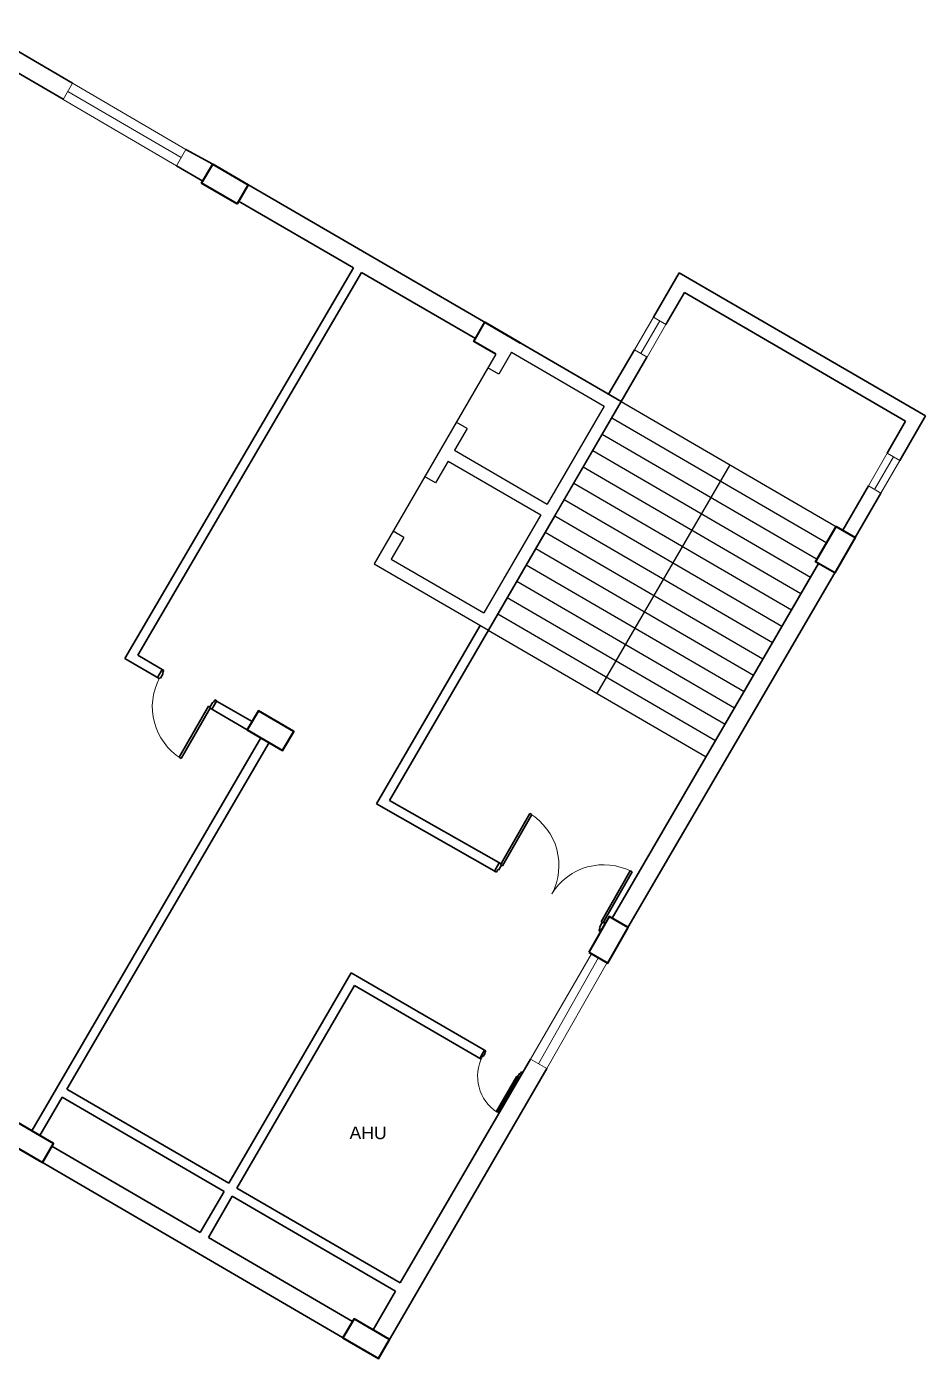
# Model space of a CAD drawing. Header units: millimetres. Extents: x 3079 to 579737, y 1565 to 1161826.
# Drawn here: x 132107 to 146381, y 666602 to 687754 of the extents above; entities that cross this region are included whole.
import ezdxf

# ---------------------------------------------------------------- set-up
doc = ezdxf.new("R2010")
doc.units = ezdxf.units.MM
for name, color, linetype, lineweight in [('1', 7, 'Continuous', 35), ('A_COL', 250, 'Continuous', 40), ('A_ELE1', 250, 'Continuous', 20), ('A_WIN-DOR', 250, 'Continuous', 30), ('IG-Area', 250, 'Continuous', 30), ('SILL', 251, 'Continuous', 18), ('WINDOW', 252, 'Continuous', 15)]:
    doc.layers.add(name, color=color, linetype=linetype, lineweight=lineweight)
doc.styles.get("Standard").update_dxf_attribs({"font": 'arial.ttf'})

msp = doc.modelspace()

# ---------------------------------------------------------------- linework, layer by layer
for p, q in [((139734, 682855), (139734, 682855)), ((141550, 681800), (139734, 682855)), ((139807, 682581), (139606, 682235)), ((139807, 682581), (141277, 681727)), ((139558, 682552), (138679, 681039)), ((141960, 682504), (141959, 682503)), ((139606, 682235), (139433, 682336)), ((141550, 681800), (139439, 678167)), ((141277, 681727), (140372, 680171)), ((140495, 679984), (141550, 681800)), ((141549, 681798), (145008, 679789)), ((141399, 681539), (144814, 679555)), ((139103, 681371), (138903, 681025)), ((139103, 681371), (138931, 681471)), ((141248, 681280), (144662, 679296)), ((138679, 681039), (137624, 679223)), ((138903, 681025), (140372, 680171)), ((141097, 681020), (144556, 679011)), ((138802, 680852), (138601, 680506)), ((138802, 680852), (140272, 679998)), ((140946, 680761), (144405, 678751)), ((141169, 677162), (143279, 680794)), ((138601, 680506), (138428, 680607)), ((140796, 680501), (144254, 678492)), ((145476, 680460), (145476, 680460)), ((140645, 680242), (144104, 678233)), ((140272, 679998), (139368, 678442)), ((139440, 678168), (140495, 679984)), ((140495, 679984), (139440, 678168)), ((140494, 679983), (143953, 677973)), ((138099, 679642), (137898, 679296)), ((138099, 679642), (137926, 679742)), ((140344, 679723), (143802, 677714)), ((145008, 679789), (145009, 679791)), ((140193, 679464), (143651, 677454)), ((137624, 679223), (139440, 678168)), ((137898, 679296), (139368, 678442)), ((140042, 679204), (143501, 677195)), ((142898, 676157), (144556, 679011)), ((139891, 678945), (143350, 676936)), ((139741, 678686), (143199, 676676)), ((139590, 678426), (143049, 676417)), ((139439, 678167), (142898, 676157))]:
    msp.add_line(p, q)
at = {"layer": '1'}
for p, q in [((132837, 686854), (131302, 687754)), ((132689, 686601), (131151, 687495)), ((134637, 685804), (135063, 685570)), ((134906, 685301), (134486, 685545)), ((141550, 681800), (135063, 685569)), ((137298, 683924), (135473, 684983)), ((133665, 677716), (137298, 683924)), ((133871, 677770), (137427, 683848)), ((139235, 682798), (137427, 683848)), ((142062, 683137), (142472, 683843)), ((146381, 681570), (142472, 683843)), ((142261, 683022), (142555, 683529)), ((146068, 681486), (142555, 683529)), ((141350, 681914), (141760, 682619)), ((141549, 681798), (141959, 682503)), ((146381, 681570), (145975, 680865)), ((146068, 681486), (145775, 680980)), ((145476, 680460), (145069, 679754)), ((145675, 680345), (145268, 679640)), ((144555, 679707), (144555, 679707)), ((141407, 673591), (144682, 679229)), ((144941, 679078), (141657, 673448)), ((139310, 678244), (137663, 675409)), ((139440, 678168), (137869, 675464)), ((134213, 677398), (133665, 677716)), ((134287, 677528), (133871, 677770)), ((135611, 676586), (135022, 676928)), ((135687, 676715), (135097, 677058)), ((132187, 670218), (135827, 676460)), ((132746, 670878), (135957, 676384)), ((137663, 675409), (139567, 674324)), ((137869, 675464), (139641, 674454)), ((139614, 674470), (139539, 674340)), ((135317, 669382), (137261, 672727)), ((137261, 672727), (139381, 671496)), ((135447, 669307), (137315, 672522)), ((137315, 672522), (139327, 671353)), ((139304, 671366), (139381, 671496)), ((137693, 666602), (140367, 671205)), ((138042, 667799), (140108, 671356)), ((132317, 670143), (132669, 670748)), ((132669, 670748), (135242, 669252)), ((132746, 670878), (135317, 669382)), ((130677, 670694), (137693, 666602)), ((132507, 669974), (134862, 668600)), ((134862, 668600), (135242, 669252)), ((135447, 669307), (138042, 667799)), ((134993, 668524), (135371, 669177)), ((135371, 669177), (137966, 667669)), ((134993, 668524), (137283, 667189)), ((137610, 667056), (137966, 667669)), ((137434, 666753), (137434, 666753)), ((137844, 666861), (137844, 666861))]:
    msp.add_line(p, q, dxfattribs=at)
at = {"layer": 'A_COL'}
for points in [[(134886, 685267), (135063, 685570), (135624, 685242), (135448, 684940)], [(144941, 679078), (144638, 679254), (144966, 679816), (145268, 679640)], [(135788, 676888), (135611, 676586), (136173, 676258), (136349, 676560)], [(141035, 673054), (141339, 672881), (141661, 673446), (141357, 673619)], [(131971, 670344), (131795, 670042), (132356, 669714), (132533, 670017)], [(137308, 667232), (137131, 666929), (137693, 666602), (137869, 666904)]]:
    msp.add_lwpolyline(points, close=True, dxfattribs=at)
msp.add_lwpolyline([(139558, 682552), (139210, 682755), (139386, 683058), (139948, 682730)], dxfattribs=at)
at = {"layer": 'A_ELE1', "transparency": 33554687}
for centre, radius, start, end in [((135069, 676951), 966, 151.5977, 238.1135), ((139595, 674432), 966, 332.0667, 58.5824), ((141272, 673476), 966, 62.0665, 148.5823), ((139595, 674432), 966, 332.0666, 332.0667), ((139945, 671080), 676, 151.5846, 238.1004)]:
    msp.add_arc(centre, radius, start, end, dxfattribs=at)
at = {"layer": 'A_WIN-DOR', "transparency": 33554687}
for p, q in [((134184, 677414), (134260, 677544)), ((134288, 677529), (134265, 677489)), ((134213, 677399), (134185, 677415)), ((134219, 677410), (134213, 677399)), ((134277, 677482), (134231, 677403)), ((134265, 677489), (134277, 677482)), ((134997, 676959), (134527, 676150)), ((135029, 676940), (134559, 676131)), ((135022, 676929), (135006, 676901)), ((135063, 677026), (135017, 676947)), ((135022, 676929), (135050, 676913)), ((135050, 676913), (135125, 677043)), ((135075, 677019), (135063, 677026)), ((135097, 677059), (135075, 677019)), ((135125, 677043), (135097, 677059)), ((139635, 674443), (140098, 675256)), ((139667, 674425), (140130, 675238)), ((139614, 674470), (139539, 674340)), ((139539, 674340), (139567, 674324)), ((139567, 674324), (139590, 674364)), ((139590, 674364), (139602, 674357)), ((139602, 674357), (139647, 674436)), ((139641, 674454), (139614, 674470)), ((139641, 674454), (139658, 674483)), ((141230, 673534), (141693, 674347)), ((141261, 673516), (141725, 674330)), ((140448, 673980), (140448, 673980)), ((140448, 673980), (140448, 673980)), ((141204, 673444), (141250, 673523)), ((141296, 673512), (141221, 673381)), ((141268, 673528), (141284, 673556)), ((141268, 673528), (141296, 673512)), ((141194, 673397), (141216, 673437)), ((141221, 673381), (141194, 673397)), ((141216, 673437), (141204, 673444)), ((139346, 671394), (139327, 671405)), ((139351, 671401), (139346, 671394)), ((139391, 671452), (139359, 671397)), ((139399, 671484), (139383, 671457)), ((139383, 671457), (139391, 671452)), ((139966, 671155), (139950, 671128)), ((139895, 671085), (139566, 670519)), ((139917, 671072), (139588, 670506)), ((139913, 671064), (139901, 671045)), ((139941, 671132), (139909, 671077)), ((139913, 671064), (139932, 671053)), ((139932, 671053), (139985, 671144)), ((139950, 671128), (139941, 671132))]:
    msp.add_line(p, q, dxfattribs=at)
at = {"layer": 'A_WIN-DOR'}
for p, q in [((134260, 677545), (134288, 677529)), ((134559, 676131), (134527, 676150)), ((140098, 675256), (140130, 675238)), ((141725, 674330), (141693, 674347)), ((139327, 671405), (139380, 671496)), ((139380, 671496), (139399, 671484)), ((139966, 671155), (139985, 671144))]:
    msp.add_line(p, q, dxfattribs=at)
at = {"layer": 'A_WIN-DOR', "transparency": 33554687}
for points in [[(134219, 677410), (134231, 677403)], [(135029, 676940), (134997, 676959)], [(139635, 674443), (139667, 674425)], [(140448, 673980), (140448, 673980)], [(141261, 673516), (141230, 673534)], [(139351, 671401), (139359, 671397)], [(139917, 671072), (139895, 671085)]]:
    msp.add_lwpolyline(points, dxfattribs=at)
at = {"layer": 'SILL'}
for p, q in [((132837, 686854), (134637, 685804)), ((132686, 686595), (134486, 685545)), ((142062, 683137), (141761, 682620)), ((142261, 683023), (141960, 682504)), ((145777, 680979), (145476, 680460)), ((145675, 680345), (145976, 680864)), ((140108, 671356), (141080, 673028)), ((140367, 671205), (141327, 672888))]:
    msp.add_line(p, q, dxfattribs=at)
at = {"layer": 'WINDOW'}
for p, q in [((132686, 686595), (132837, 686854)), ((132761, 686724), (134561, 685675)), ((134486, 685545), (134637, 685804)), ((141860, 682562), (142162, 683081)), ((142063, 683139), (142261, 683023)), ((141761, 682620), (141960, 682504)), ((145877, 680921), (145575, 680403)), ((145976, 680864), (145777, 680979)), ((145675, 680345), (145476, 680460)), ((140238, 671280), (141187, 672968)), ((140108, 671356), (140368, 671205))]:
    msp.add_line(p, q, dxfattribs=at)

# ---------------------------------------------------------------- texts
at = {"layer": 'IG-Area', "insert": (137235, 670284), "char_height": 200, "attachment_point": 1}
msp.add_mtext_dynamic_manual_height_columns('AHU', width=38356.19, gutter_width=12.5, heights=[0], dxfattribs=at)

doc.saveas('drawing.dxf')
